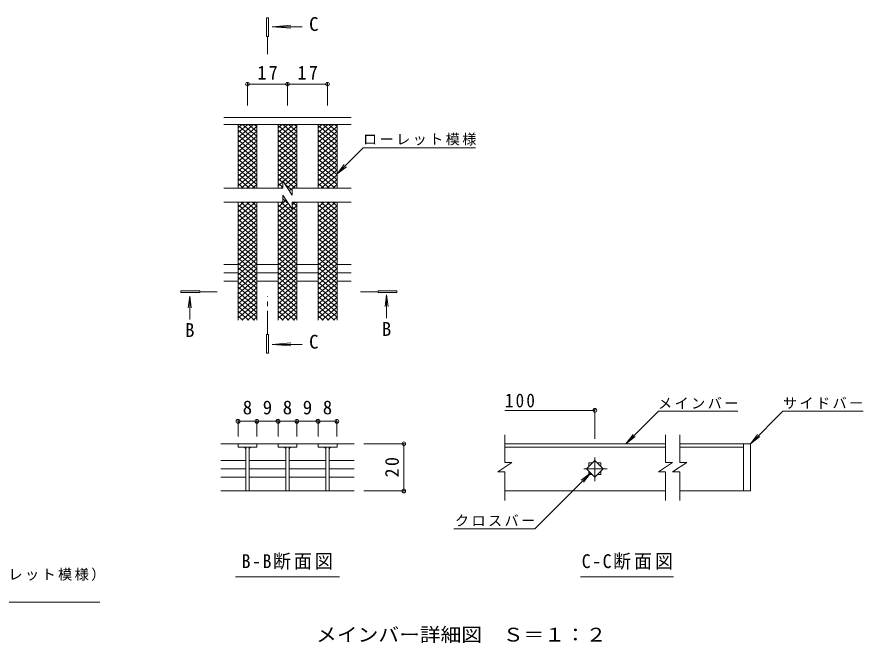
# Model space of a CAD drawing. Units: millimetres, scale not verified. Extents: x -339 to 351, y -275 to 254.
# Drawn here: x -16.6 to 342.3, y -12 to 253.6 of the extents above; entities that cross this region are included whole.
import ezdxf
from ezdxf.enums import TextEntityAlignment as Align

# ---------------------------------------------------------------- set-up
doc = ezdxf.new("R2010")
doc.units = ezdxf.units.MM
doc.header["$LTSCALE"] = 2
doc.header["$PDMODE"] = 32
doc.header["$PDSIZE"] = 1.6
doc.linetypes.add('CHAIN1', pattern=[8, 5, -1, 1, -1])
for name, color, linetype, lineweight in [('D-0_0226_下', 7, 'Continuous', 9), ('D-2_0218_', 3, 'Continuous', 9), ('D-4_0216_', 7, 'Continuous', 9), ('D-5_0242_', 7, 'Continuous', 9), ('D-A_0243_', 3, 'Continuous', 9)]:
    doc.layers.add(name, color=color, linetype=linetype, lineweight=lineweight)
doc.styles.add('ＭＳ ゴシック', font='')
doc.styles.get('ＭＳ ゴシック').set_extended_font_data('MS Gothic')

msp = doc.modelspace()

# ---------------------------------------------------------------- linework, layer by layer
at = {"layer": 'D-0_0226_下', "color": 3}
for p, q in [((258.537, 72.533), (190.388, 72.533)), ((291.537, 72.533), (264.537, 72.533)), ((291.537, 72.533), (291.537, 52.533)), ((291.537, 72.533), (294.537, 72.533)), ((294.537, 72.533), (294.537, 52.533)), ((190.388, 71.133), (258.537, 71.133)), ((264.537, 71.133), (291.537, 71.133)), ((258.537, 52.533), (190.388, 52.533)), ((291.537, 52.533), (264.537, 52.533)), ((294.537, 52.533), (291.537, 52.533))]:
    msp.add_line(p, q, dxfattribs=at)
at = {"layer": 'D-2_0218_'}
for p, q in [((125.166, 211.032), (71.174, 211.032)), ((77.165, 202.51), (83.745, 208.032)), ((77.165, 204.561), (81.301, 208.032)), ((77.165, 206.612), (78.857, 208.032)), ((77.165, 207.639), (85.165, 200.926)), ((77.165, 200.46), (85.165, 207.172)), ((77.165, 205.588), (85.165, 198.876)), ((77.165, 198.409), (85.165, 205.122)), ((79.141, 208.032), (85.165, 202.977)), ((81.585, 208.032), (85.165, 205.028)), ((84.029, 208.032), (85.165, 207.079)), ((94.165, 202.51), (100.745, 208.032)), ((94.165, 204.561), (98.301, 208.032)), ((94.165, 206.612), (95.857, 208.032)), ((94.165, 207.639), (102.165, 200.926)), ((94.165, 200.46), (102.165, 207.172)), ((94.165, 205.588), (102.165, 198.876)), ((94.165, 198.409), (102.165, 205.122)), ((96.141, 208.032), (102.165, 202.977)), ((98.585, 208.032), (102.165, 205.028)), ((101.029, 208.032), (102.165, 207.079)), ((111.165, 202.51), (117.745, 208.032)), ((111.165, 204.561), (115.301, 208.032)), ((111.165, 206.612), (112.857, 208.032)), ((111.165, 207.639), (119.165, 200.926)), ((111.165, 200.46), (119.165, 207.172)), ((111.165, 205.588), (119.165, 198.876)), ((111.165, 198.409), (119.165, 205.122)), ((113.141, 208.032), (119.165, 202.977)), ((115.585, 208.032), (119.165, 205.028)), ((118.03, 208.032), (119.165, 207.079)), ((77.165, 203.537), (85.165, 196.825)), ((77.165, 196.358), (85.165, 203.071)), ((77.165, 201.487), (85.165, 194.774)), ((77.165, 194.307), (85.165, 201.02)), ((94.165, 203.537), (102.165, 196.825)), ((94.165, 196.358), (102.165, 203.071)), ((94.165, 201.487), (102.165, 194.774)), ((94.165, 194.307), (102.165, 201.02)), ((111.165, 203.537), (119.165, 196.825)), ((111.165, 196.358), (119.165, 203.071)), ((111.165, 201.487), (119.165, 194.774)), ((111.165, 194.307), (119.165, 201.02)), ((77.165, 199.436), (85.165, 192.723)), ((77.165, 192.257), (85.165, 198.969)), ((94.165, 199.436), (102.165, 192.723)), ((94.165, 192.257), (102.165, 198.969)), ((111.165, 199.436), (119.165, 192.723)), ((111.165, 192.257), (119.165, 198.969)), ((77.165, 197.385), (85.165, 190.672)), ((77.165, 190.206), (85.165, 196.919)), ((77.165, 195.334), (85.165, 188.622)), ((77.165, 188.155), (85.165, 194.868)), ((94.165, 197.385), (102.165, 190.672)), ((94.165, 190.206), (102.165, 196.919)), ((94.165, 195.334), (102.165, 188.622)), ((94.165, 188.155), (102.165, 194.868)), ((111.165, 197.385), (119.165, 190.672)), ((111.165, 190.206), (119.165, 196.919)), ((111.165, 195.334), (119.165, 188.622)), ((111.165, 188.155), (119.165, 194.868)), ((77.165, 193.284), (85.165, 186.571)), ((77.165, 186.104), (85.165, 192.817)), ((77.165, 191.233), (85.165, 184.52)), ((77.166, 184.054), (85.165, 190.766)), ((94.165, 193.284), (102.165, 186.571)), ((94.165, 186.104), (102.165, 192.817)), ((94.165, 191.233), (102.165, 184.52)), ((94.166, 184.054), (102.165, 190.766)), ((111.165, 193.284), (119.165, 186.571)), ((111.165, 186.104), (119.165, 192.817)), ((111.165, 191.233), (119.165, 184.52)), ((111.166, 184.054), (119.165, 190.766)), ((77.165, 189.182), (85.165, 182.469)), ((77.165, 187.131), (84.434, 181.032)), ((77.166, 182.003), (85.165, 188.716)), ((78.452, 181.032), (85.165, 186.665)), ((94.165, 189.182), (102.165, 182.469)), ((94.165, 187.131), (101.434, 181.032)), ((96.303, 183.797), (102.165, 188.716)), ((97.18, 182.482), (102.165, 186.665)), ((111.165, 189.182), (119.165, 182.469)), ((111.165, 187.131), (118.435, 181.032)), ((111.166, 182.003), (119.165, 188.716)), ((112.452, 181.032), (119.165, 186.665)), ((77.165, 185.081), (81.99, 181.032)), ((80.896, 181.032), (85.165, 184.614)), ((94.165, 185.081), (96.146, 183.418)), ((94.166, 182.003), (96.146, 183.665)), ((96.146, 184.032), (96.146, 181.032)), ((96.146, 184.032), (100.146, 178.032)), ((98.056, 181.167), (102.165, 184.614)), ((111.165, 185.081), (115.991, 181.032)), ((114.896, 181.032), (119.165, 184.614)), ((96.146, 181.032), (71.174, 181.032)), ((77.165, 183.03), (79.546, 181.032)), ((83.34, 181.032), (85.165, 182.563)), ((94.165, 183.03), (96.146, 181.367)), ((95.452, 181.032), (96.146, 181.615)), ((97.075, 182.639), (100.146, 180.061)), ((98.933, 179.852), (100.146, 180.87)), ((100.146, 181.032), (100.146, 178.032)), ((125.166, 181.032), (100.146, 181.032)), ((100.34, 181.032), (102.165, 182.563)), ((111.165, 183.03), (113.547, 181.032)), ((117.34, 181.032), (119.165, 182.563)), ((96.146, 178.032), (96.146, 175.032)), ((96.146, 178.032), (100.144, 172.035)), ((96.146, 176.401), (98.614, 174.33)), ((96.146, 175.032), (71.174, 175.032)), ((77.165, 168.835), (84.55, 175.032)), ((77.165, 170.886), (82.106, 175.032)), ((77.165, 172.936), (79.662, 175.032)), ((77.165, 174.987), (77.218, 175.032)), ((77.165, 166.784), (85.165, 173.497)), ((77.166, 173.961), (85.165, 167.249)), ((78.334, 175.032), (85.165, 169.3)), ((80.778, 175.032), (85.165, 171.351)), ((83.222, 175.032), (85.165, 173.401)), ((94.165, 172.936), (97.614, 175.83)), ((94.165, 174.987), (94.218, 175.032)), ((94.165, 170.886), (98.491, 174.515)), ((94.165, 166.784), (102.165, 173.497)), ((94.165, 168.835), (99.367, 173.2)), ((94.166, 173.961), (102.165, 167.249)), ((95.334, 175.032), (102.165, 169.3)), ((100.146, 173.854), (101.55, 175.032)), ((100.146, 173.044), (102.165, 171.351)), ((100.222, 175.032), (102.165, 173.401)), ((111.165, 168.835), (118.55, 175.032)), ((111.165, 170.886), (116.106, 175.032)), ((111.165, 172.936), (113.662, 175.032)), ((111.165, 174.987), (111.218, 175.032)), ((111.165, 166.784), (119.165, 173.497)), ((111.166, 173.961), (119.165, 167.249)), ((112.335, 175.032), (119.165, 169.3)), ((114.779, 175.032), (119.165, 171.351)), ((117.223, 175.032), (119.165, 173.401)), ((77.164, 171.912), (85.165, 165.198)), ((77.164, 164.733), (85.165, 171.446)), ((77.164, 169.861), (85.165, 163.147)), ((77.164, 162.682), (85.165, 169.396)), ((94.164, 171.912), (102.165, 165.198)), ((94.164, 164.733), (102.165, 171.446)), ((94.164, 169.861), (102.165, 163.147)), ((94.164, 162.682), (102.165, 169.396)), ((111.164, 171.912), (119.165, 165.198)), ((111.164, 169.861), (119.165, 163.147)), ((111.165, 164.733), (119.165, 171.446)), ((111.165, 162.682), (119.165, 169.396)), ((77.164, 167.81), (85.165, 161.096)), ((77.164, 160.631), (85.165, 167.345)), ((77.164, 165.759), (85.165, 159.045)), ((77.164, 158.581), (85.165, 165.294)), ((94.164, 167.81), (102.165, 161.096)), ((94.164, 160.631), (102.165, 167.345)), ((94.164, 165.759), (102.165, 159.045)), ((94.164, 158.581), (102.165, 165.294)), ((111.164, 167.81), (119.165, 161.096)), ((111.164, 165.759), (119.165, 159.045)), ((111.165, 160.631), (119.165, 167.345)), ((111.165, 158.581), (119.165, 165.294)), ((77.163, 161.658), (85.165, 154.943)), ((77.164, 163.709), (85.165, 156.994)), ((77.164, 156.53), (85.165, 163.243)), ((94.163, 161.658), (102.165, 154.943)), ((94.164, 163.709), (102.165, 156.994)), ((94.164, 156.53), (102.165, 163.243)), ((111.164, 163.709), (119.165, 156.994)), ((111.164, 161.658), (119.165, 154.943)), ((111.165, 156.53), (119.165, 163.243)), ((77.163, 159.607), (85.165, 152.893)), ((77.164, 154.479), (85.165, 161.192)), ((77.164, 152.428), (85.165, 159.142)), ((94.163, 159.607), (102.165, 152.893)), ((94.164, 154.479), (102.165, 161.192)), ((94.164, 152.428), (102.165, 159.142)), ((111.164, 159.607), (119.165, 152.893)), ((111.165, 154.479), (119.165, 161.192)), ((111.165, 152.428), (119.165, 159.142)), ((77.163, 157.556), (85.165, 150.842)), ((77.163, 155.505), (85.165, 148.791)), ((77.164, 150.377), (85.165, 157.091)), ((77.164, 148.327), (85.165, 155.04)), ((94.163, 157.556), (102.165, 150.842)), ((94.163, 155.505), (102.165, 148.791)), ((94.164, 150.377), (102.165, 157.091)), ((94.164, 148.327), (102.165, 155.04)), ((111.164, 157.556), (119.165, 150.842)), ((111.164, 150.377), (119.165, 157.091)), ((111.164, 155.505), (119.165, 148.791)), ((111.164, 148.327), (119.165, 155.04)), ((77.163, 153.454), (85.165, 146.74)), ((77.163, 151.404), (85.165, 144.689)), ((77.164, 146.276), (85.165, 152.989)), ((77.164, 144.225), (85.165, 150.939)), ((94.163, 153.454), (102.165, 146.74)), ((94.163, 151.404), (102.165, 144.689)), ((94.164, 146.276), (102.165, 152.989)), ((94.164, 144.225), (102.165, 150.939)), ((111.164, 153.454), (119.165, 146.74)), ((111.164, 146.276), (119.165, 152.989)), ((111.164, 151.404), (119.165, 144.689)), ((111.164, 144.225), (119.165, 150.939)), ((77.163, 149.353), (85.165, 142.638)), ((77.163, 147.302), (85.165, 140.587)), ((77.164, 142.174), (85.165, 148.888)), ((94.163, 149.353), (102.165, 142.638)), ((94.163, 147.302), (102.165, 140.587)), ((94.164, 142.174), (102.165, 148.888)), ((111.163, 147.302), (119.165, 140.587)), ((111.164, 149.353), (119.165, 142.638)), ((111.164, 142.174), (119.165, 148.888)), ((77.163, 145.251), (85.165, 138.536)), ((77.164, 140.123), (85.165, 146.837)), ((77.164, 138.072), (85.165, 144.786)), ((94.163, 145.251), (102.165, 138.536)), ((94.164, 140.123), (102.165, 146.837)), ((94.164, 138.072), (102.165, 144.786)), ((111.163, 145.251), (119.165, 138.536)), ((111.164, 140.123), (119.165, 146.837)), ((111.164, 138.072), (119.165, 144.786)), ((77.163, 143.2), (85.165, 136.486)), ((77.163, 136.022), (85.165, 142.736)), ((77.163, 141.15), (85.165, 134.435)), ((77.163, 133.971), (85.165, 140.685)), ((94.163, 143.2), (102.165, 136.486)), ((94.163, 136.022), (102.165, 142.736)), ((94.163, 141.15), (102.165, 134.435)), ((94.163, 133.971), (102.165, 140.685)), ((111.163, 143.2), (119.165, 136.486)), ((111.163, 141.15), (119.165, 134.435)), ((111.164, 136.022), (119.165, 142.736)), ((111.164, 133.971), (119.165, 140.685)), ((77.163, 139.099), (85.165, 132.384)), ((77.163, 131.92), (85.165, 138.634)), ((77.163, 137.048), (85.165, 130.333)), ((77.163, 129.869), (85.165, 136.583)), ((94.163, 139.099), (102.165, 132.384)), ((94.163, 131.92), (102.165, 138.634)), ((94.163, 137.048), (102.165, 130.333)), ((94.163, 129.869), (102.165, 136.583)), ((111.163, 139.099), (119.165, 132.384)), ((111.163, 137.048), (119.165, 130.333)), ((111.164, 131.92), (119.165, 138.634)), ((111.164, 129.869), (119.165, 136.583)), ((77.162, 132.946), (85.165, 126.231)), ((77.163, 134.997), (85.165, 128.282)), ((77.163, 127.818), (85.165, 134.533)), ((94.162, 132.946), (102.165, 126.231)), ((94.163, 134.997), (102.165, 128.282)), ((94.163, 127.818), (102.165, 134.533)), ((111.163, 134.997), (119.165, 128.282)), ((111.163, 132.946), (119.165, 126.231)), ((111.164, 127.818), (119.165, 134.533)), ((77.162, 130.895), (84.15, 125.032)), ((77.163, 125.768), (85.165, 132.482)), ((78.73, 125.032), (85.165, 130.431)), ((94.162, 130.895), (101.15, 125.032)), ((94.163, 125.768), (102.165, 132.482)), ((95.73, 125.032), (102.165, 130.431)), ((111.163, 130.895), (118.151, 125.032)), ((111.164, 125.768), (119.165, 132.482)), ((112.731, 125.032), (119.165, 130.431)), ((77.162, 128.845), (81.706, 125.032)), ((77.162, 126.794), (79.262, 125.032)), ((81.174, 125.032), (85.165, 128.38)), ((83.618, 125.032), (85.165, 126.33)), ((94.162, 128.845), (98.706, 125.032)), ((94.162, 126.794), (96.262, 125.032)), ((98.174, 125.032), (102.165, 128.38)), ((100.618, 125.032), (102.165, 126.33)), ((111.163, 128.845), (115.707, 125.032)), ((111.163, 126.794), (113.263, 125.032)), ((115.175, 125.032), (119.165, 128.38)), ((117.619, 125.032), (119.165, 126.33)), ((190.388, 64.556), (190.388, 76.358)), ((258.537, 64.556), (258.537, 76.358)), ((264.537, 64.556), (264.537, 76.358)), ((69.825, 72.533), (94.165, 72.533)), ((77.166, 72.533), (77.166, 71.133)), ((102.165, 72.533), (102.165, 71.133)), ((102.165, 72.533), (111.165, 72.533)), ((111.165, 72.533), (126.505, 72.533)), ((111.165, 71.133), (111.165, 72.533)), ((80.465, 71.133), (80.465, 52.534)), ((81.866, 71.133), (81.866, 52.534)), ((94.166, 71.133), (102.165, 71.133)), ((97.465, 71.133), (97.465, 52.534)), ((98.866, 71.133), (98.866, 52.534)), ((114.465, 71.133), (114.465, 52.534)), ((115.865, 71.133), (115.865, 52.534)), ((69.825, 65.468), (80.465, 65.468)), ((81.965, 65.468), (97.465, 65.468)), ((98.865, 65.468), (114.465, 65.468)), ((115.865, 65.468), (126.505, 65.468)), ((225.002, 61.933), (228.537, 65.468)), ((228.537, 65.468), (232.073, 61.933)), ((69.825, 61.933), (80.465, 61.933)), ((81.965, 61.933), (97.465, 61.933)), ((98.865, 61.933), (114.465, 61.933)), ((115.865, 61.933), (126.505, 61.933)), ((193.388, 64.556), (187.388, 60.556)), ((193.388, 64.556), (190.388, 64.556)), ((228.537, 58.397), (225.002, 61.933)), ((226.037, 64.433), (227.502, 64.433)), ((226.037, 64.433), (226.037, 62.968)), ((232.073, 61.933), (228.537, 58.397)), ((229.573, 64.433), (231.037, 64.433)), ((231.037, 64.433), (231.037, 62.968)), ((261.538, 64.556), (255.537, 60.556)), ((261.538, 64.556), (258.537, 64.556)), ((267.538, 64.556), (261.537, 60.556)), ((267.538, 64.556), (264.537, 64.556)), ((69.825, 58.397), (80.465, 58.397)), ((81.965, 58.397), (97.465, 58.397)), ((98.865, 58.397), (114.465, 58.397)), ((115.865, 58.397), (126.505, 58.397)), ((190.388, 60.556), (187.388, 60.556)), ((190.388, 48.522), (190.388, 60.556)), ((229.573, 59.433), (231.037, 59.433)), ((231.037, 60.897), (231.037, 59.433)), ((258.537, 60.556), (255.537, 60.556)), ((258.537, 48.522), (258.537, 60.556)), ((264.537, 60.556), (261.537, 60.556)), ((264.537, 48.522), (264.537, 60.556)), ((69.825, 52.502), (126.505, 52.502))]:
    msp.add_line(p, q, dxfattribs=at)
at = {"layer": 'D-2_0218_', "linetype": 'CHAIN1'}
for p, q in [((228.537, 56.631), (228.537, 67.234)), ((233.839, 61.933), (223.236, 61.933))]:
    msp.add_line(p, q, dxfattribs=at)
at = {"layer": 'D-2_0218_'}
for points in [[(125.166, 175.032), (100.146, 175.032), (100.146, 172.035)], [(77.166, 71.133), (85.165, 71.133), (85.165, 72.533)], [(102.165, 72.533), (94.166, 72.533), (94.166, 71.133)], [(119.165, 72.533), (119.165, 71.133), (111.165, 71.133)], [(226.037, 60.897), (226.037, 59.433), (227.502, 59.433)]]:
    msp.add_lwpolyline(points, dxfattribs=at)
for centre, start, end in [((79.465, 70.133), 0, 90), ((82.866, 70.133), 90, 180), ((96.465, 70.133), 0, 90), ((99.866, 70.133), 90, 180), ((113.465, 70.133), 0, 90), ((116.865, 70.133), 90, 180)]:
    msp.add_arc(centre, 1, start, end, dxfattribs=at)
at = {"layer": 'D-4_0216_'}
for p, q in [((81.166, 225.667), (81.166, 216.032)), ((81.166, 225.067), (98.165, 225.067)), ((98.165, 225.667), (98.165, 216.032)), ((98.165, 225.067), (115.166, 225.067)), ((115.166, 225.667), (115.166, 216.032)), ((190.388, 86.695), (228.537, 86.695)), ((228.537, 87.295), (228.537, 74.605)), ((241.706, 72.533), (255.49, 86.316)), ((289.2, 86.316), (255.49, 86.316)), ((77.166, 82.658), (77.166, 75.572)), ((85.165, 82.658), (85.165, 75.572)), ((94.146, 82.658), (94.146, 75.572)), ((102.145, 82.658), (102.145, 75.572)), ((111.126, 82.658), (111.126, 75.572)), ((119.125, 82.658), (119.125, 75.572)), ((85.165, 82.058), (77.166, 82.058)), ((85.165, 82.058), (94.146, 82.058)), ((94.146, 82.058), (102.145, 82.058)), ((102.145, 82.058), (111.126, 82.058)), ((111.126, 82.058), (119.125, 82.058)), ((241.706, 72.533), (244.75, 76.5)), ((241.706, 72.533), (245.673, 75.577)), ((294.537, 72.533), (297.581, 76.5)), ((294.537, 72.533), (298.504, 75.577)), ((148.082, 72.533), (130.505, 72.533)), ((147.482, 72.533), (147.482, 52.502)), ((226.77, 60.165), (203.028, 36.424)), ((226.77, 60.165), (222.803, 57.121)), ((226.77, 60.165), (223.726, 56.198)), ((148.082, 52.502), (130.505, 52.502)), ((168.767, 36.424), (203.028, 36.424))]:
    msp.add_line(p, q, dxfattribs=at)
msp.add_lwpolyline([(294.537, 72.533), (308.321, 86.316), (342.33, 86.316)], dxfattribs=at)
for p in [(81.166, 225.067), (98.165, 225.067), (115.166, 225.067), (228.537, 86.695), (77.166, 82.058), (85.165, 82.058), (94.146, 82.058), (102.145, 82.058), (111.126, 82.058), (119.125, 82.058), (147.482, 72.533), (147.482, 52.502)]:
    msp.add_point(p, dxfattribs=at)
at = {"layer": 'D-5_0242_', "color": 4}
for p, q in [((91.599, 249.49), (99.556, 250.143)), ((91.599, 249.49), (104.449, 249.49)), ((91.599, 249.49), (99.556, 248.838)), ((56.71, 135.124), (56.057, 130.166)), ((56.71, 135.124), (56.71, 125.274)), ((56.71, 135.124), (57.362, 130.166)), ((140.202, 135.725), (139.549, 130.768)), ((140.202, 135.725), (140.202, 125.875)), ((140.202, 135.725), (140.854, 130.768)), ((91.599, 114.706), (99.556, 115.359)), ((91.599, 114.706), (104.449, 114.706)), ((91.599, 114.706), (99.556, 114.054))]:
    msp.add_line(p, q, dxfattribs=at)
at = {"layer": 'D-5_0242_', "color": 4, "linetype": 'CHAIN1'}
for p, q in [((89.666, 245.294), (89.666, 237.834)), ((60.906, 137.057), (68.329, 137.057)), ((136.593, 137.057), (129.17, 137.057)), ((89.666, 118.902), (89.666, 135.063))]:
    msp.add_line(p, q, dxfattribs=at)
at = {"layer": 'D-5_0242_'}
for p, q in [((119.165, 187.032), (122.209, 190.998)), ((119.165, 187.032), (123.132, 190.075)), ((76.066, 16.073), (120.265, 16.073)), ((222.518, 16.073), (261.902, 16.073)), ((-153.519, 5.381), (18.507, 5.381))]:
    msp.add_line(p, q, dxfattribs=at)
at = {"layer": 'D-5_0242_', "color": 4}
for points in [[(90.066, 245.294), (89.266, 245.294), (89.266, 253.294), (90.066, 253.294)], [(60.906, 136.657), (60.906, 137.457), (52.906, 137.457), (52.906, 136.657)], [(136.593, 137.457), (136.593, 136.657), (144.593, 136.657), (144.593, 137.457)], [(90.066, 118.902), (89.266, 118.902), (89.266, 110.902), (90.066, 110.902)]]:
    msp.add_lwpolyline(points, close=True, dxfattribs=at)
at = {"layer": 'D-5_0242_'}
msp.add_lwpolyline([(119.165, 187.032), (130.2, 198.066), (177.983, 198.066)], dxfattribs=at)
at = {"layer": 'D-A_0243_'}
for p, q in [((125.166, 208.032), (71.174, 208.032)), ((77.166, 181.032), (77.166, 208.032)), ((85.166, 181.032), (85.166, 208.032)), ((94.166, 181.032), (94.166, 208.032)), ((102.165, 181.032), (102.165, 208.032)), ((111.166, 181.032), (111.166, 208.032)), ((119.165, 181.032), (119.165, 208.032)), ((77.166, 125.032), (77.166, 175.032)), ((85.166, 125.032), (85.166, 175.032)), ((94.166, 125.032), (94.166, 175.032)), ((102.165, 125.032), (102.165, 175.032)), ((111.166, 125.032), (111.166, 175.032)), ((119.165, 125.032), (119.165, 175.032)), ((71.174, 148.582), (77.166, 148.582)), ((85.166, 148.582), (94.166, 148.582)), ((102.165, 148.582), (111.165, 148.582)), ((119.165, 148.582), (125.166, 148.582)), ((71.174, 145.032), (77.166, 145.032)), ((85.166, 145.032), (94.166, 145.032)), ((102.165, 145.032), (111.165, 145.032)), ((119.165, 145.032), (125.166, 145.032)), ((71.174, 141.482), (77.166, 141.482)), ((85.166, 141.482), (94.166, 141.482)), ((102.165, 141.482), (111.165, 141.482)), ((119.165, 141.482), (125.166, 141.482))]:
    msp.add_line(p, q, dxfattribs=at)

# ---------------------------------------------------------------- texts
at = {"layer": 'D-4_0216_', "color": 2, "style": 'ＭＳ ゴシック'}
for s, p in [('8', (79.165, 83.258)), ('9', (87.655, 83.258)), ('8', (96.145, 83.258)), ('9', (104.635, 83.258)), ('8', (113.125, 83.258))]:
    msp.add_text(s, height=5.865, dxfattribs=at).set_placement(p, align=Align.BOTTOM_LEFT)
at = {"layer": 'D-4_0216_', "color": 2, "char_height": 5.865, "attachment_point": 7, "style": 'ＭＳ ゴシック'}
for s, insert in [('\\T1.27;\\W0.95;17', (85.415, 227.067)), ('\\T1.27;\\W0.95;17', (102.416, 227.067)), ('\\T1.27;\\W0.9;100', (190.388, 87.895))]:
    msp.add_mtext(s, dxfattribs=dict(at, insert=insert))
at = {"layer": 'D-4_0216_', "color": 2, "insert": (145.482, 58.267), "char_height": 5.865, "attachment_point": 7, "rotation": 90, "style": 'ＭＳ ゴシック'}
msp.add_mtext('\\T1.27;\\W0.95;20', dxfattribs=at)
at = {"layer": 'D-5_0242_', "color": 2, "style": 'ＭＳ ゴシック'}
for s, p in [('C', (107.32, 245.921)), ('B', (54.71, 116.08)), ('B', (138.202, 116.538)), ('C', (107.32, 111.137))]:
    msp.add_text(s, height=5.865, dxfattribs=at).set_placement(p, align=Align.BOTTOM_LEFT)
at = {"layer": 'D-5_0242_', "color": 2, "style": 'ＭＳ ゴシック', "width": 1.1}
msp.add_text('メインバー詳細図\u3000Ｓ＝１：２', height=5.865, dxfattribs=at).set_placement((110.29, -13.164), align=Align.BOTTOM_LEFT)
at = {"layer": 'D-5_0242_', "char_height": 4.399, "attachment_point": 7, "style": 'ＭＳ ゴシック'}
for s, insert in [('\\T1.17;ローレット模様', (130.2, 199.066)), ('\\T1.17;メインバー', (255.34, 87.316)), ('\\T1.17;サイドバー', (308.321, 87.316)), ('\\T1.17;クロスバー', (169.165, 37.424)), ('\\T1.17;ステンレス製\u3000細目滑り止め模様付（ローレット模様）', (-153.591, 14.319))]:
    msp.add_mtext(s, dxfattribs=dict(at, insert=insert))
at = {"layer": 'D-5_0242_', "color": 2, "char_height": 5.865, "attachment_point": 7, "style": 'ＭＳ ゴシック'}
for s, insert in [('\\T1.17;\\W0.95;B-B断面図', (78.69, 19.073)), ('\\T1.17;\\W0.95;C-C断面図', (222.965, 19.073))]:
    msp.add_mtext(s, dxfattribs=dict(at, insert=insert))

doc.saveas('drawing.dxf')
